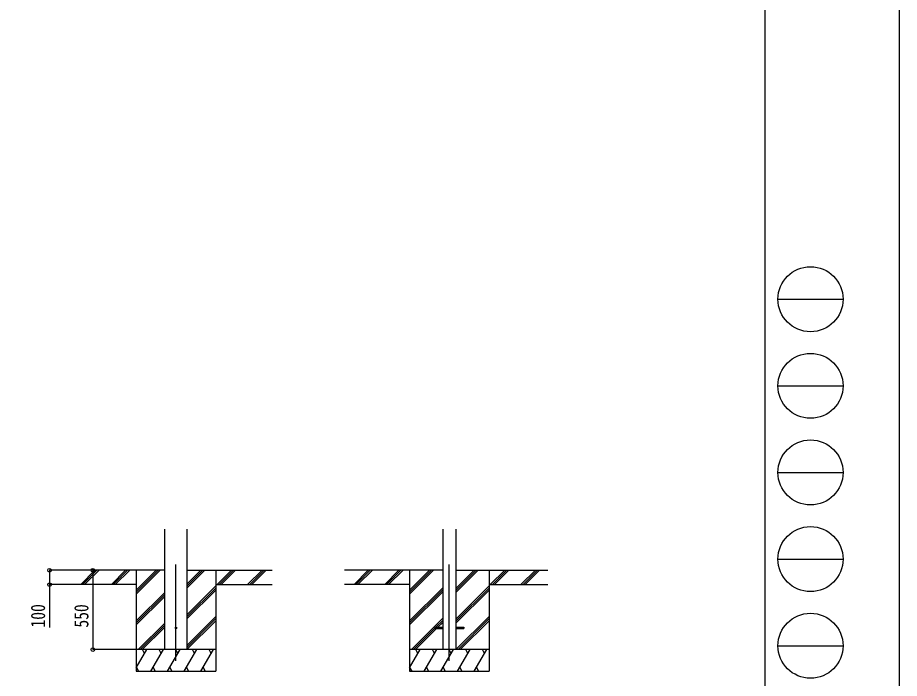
# Model space of a CAD drawing. Units: millimetres, scale not verified. Extents: x -12615 to 12615, y -8910 to 8910.
# Drawn here: x 6513 to 12615, y -4576 to 0 of the extents above; entities that cross this region are included whole.
import ezdxf
from ezdxf.enums import TextEntityAlignment as Align

# ---------------------------------------------------------------- set-up
doc = ezdxf.new("R2010")
doc.units = ezdxf.units.MM
doc.header["$LTSCALE"] = 30
for name, color, linetype in [('0-3_YKK_12', 2, 'Continuous'), ('0-4_YKK_13', 4, 'Continuous'), ('0-5_YKK_A1', 4, 'Continuous'), ('0-6_YKK_D', 6, 'Continuous'), ('0-7_YKK_ZWAK', 7, 'Continuous')]:
    doc.layers.add(name, color=color, linetype=linetype)
doc.styles.add('ＭＳ ゴシック', font='')
doc.styles.get('ＭＳ ゴシック').set_extended_font_data('MS Gothic')

msp = doc.modelspace()

# ---------------------------------------------------------------- linework, layer by layer
at = {"layer": '0-3_YKK_12'}
for p, q in [((7608.54, -4453.44), (7608.54, -3787.4)), ((9500.11, -4453.44), (9500.11, -3787.4))]:
    msp.add_line(p, q, dxfattribs=at)
at = {"layer": '0-4_YKK_13'}
for p, q in [((9400.11, -4222.39), (9400.11, -4231.39)), ((9400.11, -4222.39), (9454.91, -4222.39)), ((9400.11, -4231.39), (9454.91, -4231.39)), ((9545.31, -4222.39), (9600.11, -4222.39)), ((9545.31, -4231.39), (9600.11, -4231.39)), ((9600.11, -4222.39), (9600.11, -4231.39))]:
    msp.add_line(p, q, dxfattribs=at)
msp.add_circle((7608.54, -4226.89), 5, dxfattribs=at)
at = {"layer": '0-5_YKK_A1'}
for p, q in [((7530.79, -4376.89), (7530.79, -3541.53)), ((7686.29, -4376.89), (7686.29, -3541.53)), ((9454.91, -3541.53), (9454.91, -4376.89)), ((9545.31, -3541.53), (9545.31, -4376.89)), ((7530.79, -3826.89), (6882.59, -3826.89)), ((6949.28, -3925.48), (7047.88, -3826.89)), ((6962.02, -3926.89), (7062.02, -3826.89)), ((6976.16, -3926.89), (7076.16, -3826.89)), ((7161.41, -3925.48), (7260.01, -3826.89)), ((7174.15, -3926.89), (7274.15, -3826.89)), ((7188.29, -3926.89), (7288.29, -3826.89)), ((7333.54, -3826.89), (7333.54, -4526.88)), ((7333.54, -3993.77), (7500.43, -3826.89)), ((7333.54, -3979.62), (7486.28, -3826.89)), ((7333.54, -3965.48), (7472.14, -3826.89)), ((7686.29, -3949.38), (7808.79, -3826.89)), ((7686.29, -3935.24), (7794.65, -3826.89)), ((7686.29, -3921.1), (7780.51, -3826.89)), ((7686.29, -3826.89), (8274.16, -3826.89)), ((7883.54, -3826.89), (7883.54, -4526.88)), ((7892.64, -3926.89), (7992.64, -3826.89)), ((7906.78, -3926.89), (8006.78, -3826.89)), ((7920.92, -3926.89), (8020.93, -3826.89)), ((8104.77, -3926.89), (8204.77, -3826.89)), ((8118.91, -3926.89), (8218.92, -3826.89)), ((8133.06, -3926.89), (8233.06, -3826.89)), ((9454.91, -3826.89), (8774.16, -3826.89)), ((8840.85, -3925.48), (8939.45, -3826.89)), ((8853.59, -3926.89), (8953.59, -3826.89)), ((8867.73, -3926.89), (8967.73, -3826.89)), ((9052.98, -3925.48), (9151.58, -3826.89)), ((9065.72, -3926.89), (9165.72, -3826.89)), ((9079.86, -3926.89), (9179.86, -3826.89)), ((9225.11, -3826.89), (9225.11, -4526.88)), ((9225.11, -3993.77), (9392, -3826.89)), ((9225.11, -3979.62), (9377.85, -3826.89)), ((9225.11, -3965.48), (9363.71, -3826.89)), ((9545.31, -3981.93), (9700.36, -3826.89)), ((9545.31, -3967.79), (9686.22, -3826.89)), ((9545.31, -3953.65), (9672.08, -3826.89)), ((9545.31, -3826.89), (10183.32, -3826.89)), ((9775.11, -3826.89), (9775.11, -4526.88)), ((9784.21, -3926.89), (9884.21, -3826.89)), ((9798.35, -3926.89), (9898.35, -3826.89)), ((9812.5, -3926.89), (9912.5, -3826.89)), ((9996.34, -3926.89), (10096.34, -3826.89)), ((10010.49, -3926.89), (10110.49, -3826.89)), ((10024.63, -3926.89), (10124.63, -3826.89)), ((7333.54, -3926.89), (6882.59, -3926.89)), ((7686.29, -4133.23), (7883.54, -3935.98)), ((7686.29, -4147.37), (7883.54, -3950.12)), ((7686.29, -4161.51), (7883.54, -3964.27)), ((7883.54, -3926.89), (8274.16, -3926.89)), ((9225.11, -3926.89), (8774.16, -3926.89)), ((9225.11, -4177.61), (9454.91, -3947.81)), ((9225.11, -4191.75), (9454.91, -3961.96)), ((9545.31, -4165.78), (9775.11, -3935.98)), ((9545.31, -4179.92), (9775.11, -3950.12)), ((9545.31, -4194.06), (9775.11, -3964.27)), ((9775.11, -3926.89), (10183.32, -3926.89)), ((7333.54, -4177.61), (7530.79, -3980.36)), ((7333.54, -4191.75), (7530.79, -3994.51)), ((7333.54, -4205.9), (7530.79, -4008.65)), ((9225.11, -4205.9), (9454.91, -3976.1)), ((7686.29, -4345.36), (7883.54, -4148.11)), ((9546.34, -4376.89), (9775.11, -4148.11)), ((7346.4, -4376.89), (7530.79, -4192.49)), ((7360.54, -4376.89), (7530.79, -4206.64)), ((7686.29, -4359.5), (7883.54, -4162.25)), ((7686.29, -4373.64), (7883.54, -4176.4)), ((9237.97, -4376.89), (9454.91, -4159.95)), ((9406.62, -4222.39), (9454.91, -4174.09)), ((9420.76, -4222.39), (9454.91, -4188.23)), ((9560.48, -4376.89), (9775.11, -4162.25)), ((9574.62, -4376.89), (9775.11, -4176.4)), ((7374.69, -4376.89), (7530.79, -4220.78)), ((9252.11, -4376.89), (9400.11, -4228.89)), ((9266.26, -4376.89), (9411.76, -4231.39)), ((7333.54, -4502.33), (7405.97, -4376.88)), ((7883.54, -4376.89), (7333.54, -4376.89)), ((7390.97, -4402.87), (7375.97, -4376.89)), ((7434.84, -4526.88), (7521.44, -4376.88)), ((7506.44, -4402.87), (7491.44, -4376.88)), ((7550.31, -4526.88), (7636.91, -4376.88)), ((7621.91, -4402.87), (7606.91, -4376.89)), ((7665.78, -4526.88), (7752.38, -4376.89)), ((7737.38, -4402.87), (7722.38, -4376.88)), ((7781.25, -4526.88), (7867.85, -4376.89)), ((7852.85, -4402.87), (7837.85, -4376.88)), ((9225.11, -4502.33), (9297.54, -4376.88)), ((9775.11, -4376.89), (9225.11, -4376.89)), ((9282.54, -4402.87), (9267.54, -4376.89)), ((9326.41, -4526.88), (9413.01, -4376.88)), ((9398.01, -4402.87), (9383.01, -4376.88)), ((9441.88, -4526.88), (9528.48, -4376.88)), ((9513.48, -4402.87), (9498.48, -4376.89)), ((9557.35, -4526.88), (9643.95, -4376.89)), ((9628.95, -4402.87), (9613.95, -4376.88)), ((9672.82, -4526.88), (9759.42, -4376.89)), ((9744.42, -4402.87), (9729.42, -4376.88)), ((7334.37, -4500.9), (7349.37, -4526.88)), ((7449.84, -4500.9), (7464.84, -4526.88)), ((7565.31, -4500.91), (7580.31, -4526.88)), ((7680.78, -4500.9), (7695.78, -4526.88)), ((7796.25, -4500.91), (7811.25, -4526.88)), ((9225.94, -4500.9), (9240.94, -4526.88)), ((9341.41, -4500.9), (9356.41, -4526.88)), ((9456.88, -4500.91), (9471.88, -4526.88)), ((9572.35, -4500.9), (9587.35, -4526.88)), ((9687.82, -4500.91), (9702.82, -4526.88)), ((7333.54, -4526.88), (7883.54, -4526.88)), ((9225.11, -4526.88), (9775.11, -4526.88))]:
    msp.add_line(p, q, dxfattribs=at)
at = {"layer": '0-6_YKK_D'}
for p, q in [((6948.21, -3826.89), (6732.54, -3826.89)), ((7107.49, -3826.89), (7032.54, -3826.89)), ((7033.54, -3826.89), (7033.54, -4376.89)), ((6948.21, -3926.89), (6732.54, -3926.89)), ((7332.54, -4376.89), (7032.54, -4376.89))]:
    msp.add_line(p, q, dxfattribs=at)
msp.add_lwpolyline([(6733.54, -3826.89), (6733.54, -3926.89), (6733.54, -4224.69)], dxfattribs=at)
for centre in [(6733.54, -3826.89), (7033.54, -3826.89), (6733.54, -3926.89), (7033.54, -4376.89)]:
    msp.add_circle(centre, 12.75, dxfattribs=at)
at = {"layer": '0-7_YKK_ZWAK'}
for p, q in [((11685.06, 8325), (11685.06, -7575)), ((11775.06, -1950), (12225.06, -1950)), ((11775.06, -2550), (12225.06, -2550)), ((11775.06, -3150), (12225.06, -3150)), ((11775.06, -3750), (12225.06, -3750)), ((11775.06, -4350), (12225.06, -4350))]:
    msp.add_line(p, q, dxfattribs=at)
msp.add_lwpolyline([(-12615, -8910), (12615, -8910), (12615, 8910), (-12615, 8910)], close=True, dxfattribs=at)
for centre in [(12000.06, -1950), (12000.06, -2550), (12000.06, -3150), (12000.06, -3750), (12000.06, -4350)]:
    msp.add_circle(centre, 225, dxfattribs=at)

# ---------------------------------------------------------------- texts
at = {"layer": '0-6_YKK_D', "style": 'ＭＳ ゴシック', "width": 0.8}
for s, p in [('100', (6732.54, -4223.69)), ('550', (7032.54, -4224.29))]:
    msp.add_text(s, height=98.97, rotation=90, dxfattribs=at).set_placement(p, align=Align.BOTTOM_LEFT)

doc.saveas('drawing.dxf')
